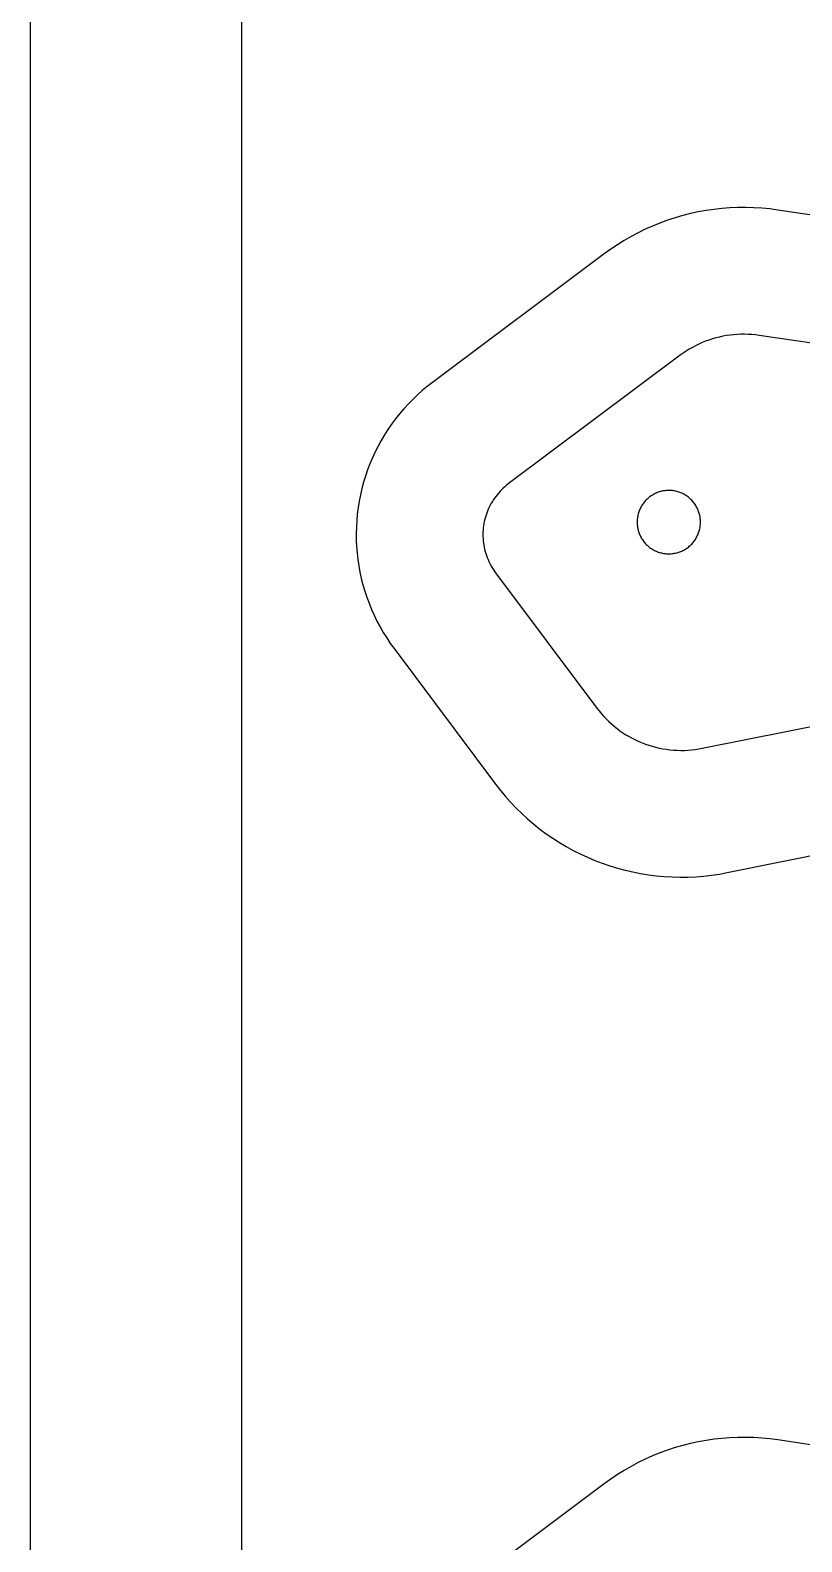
# Model space of a CAD drawing. Header units: millimetres. Extents: x 586 to 986, y -25 to 475.
# Drawn here: x 586.2 to 622.7, y 47 to 118.5 of the extents above; entities that cross this region are included whole.
import ezdxf

# ---------------------------------------------------------------- set-up
doc = ezdxf.new("R2010")
doc.units = ezdxf.units.MM
doc.header["$MEASUREMENT"] = 0
for name, color, linetype, true_color in [('auxiliares', 4, 'Continuous', 0x00ffff), ('corte', 1, 'Continuous', 0xff0000), ('Default', 18, 'Continuous', 0x000000)]:
    doc.layers.add(name, color=color, linetype=linetype, true_color=true_color)

msp = doc.modelspace()

# ---------------------------------------------------------------- linework, layer by layer
at = {"layer": 'auxiliares'}
for p, q in [((596.192, 464.805), (596.192, -15.195)), ((616.362, 109.521), (616.007, 109.391)), ((616.721, 109.639), (616.362, 109.521)), ((617.084, 109.744), (616.721, 109.639)), ((617.451, 109.836), (617.084, 109.744)), ((617.82, 109.916), (617.451, 109.836)), ((618.192, 109.983), (617.82, 109.916)), ((618.566, 110.038), (618.192, 109.983)), ((618.942, 110.079), (618.566, 110.038)), ((619.319, 110.108), (618.942, 110.079)), ((619.696, 110.123), (619.319, 110.108)), ((620.074, 110.126), (619.696, 110.123)), ((620.452, 110.115), (620.074, 110.126)), ((620.829, 110.092), (620.452, 110.115)), ((621.206, 110.056), (620.829, 110.092)), ((621.58, 110.006), (621.206, 110.056)), ((646.576, 106.284), (621.58, 110.006)), ((614.971, 108.93), (614.638, 108.753)), ((615.311, 109.096), (614.971, 108.93)), ((615.656, 109.25), (615.311, 109.096)), ((616.007, 109.391), (615.656, 109.25)), ((613.675, 108.154), (613.369, 107.933)), ((613.989, 108.365), (613.675, 108.154)), ((614.31, 108.564), (613.989, 108.365)), ((614.638, 108.753), (614.31, 108.564)), ((613.369, 107.933), (605.231, 101.842)), ((604.988, 101.654), (604.752, 101.457)), ((605.231, 101.842), (604.988, 101.654)), ((604.3, 101.041), (604.086, 100.821)), ((604.523, 101.253), (604.3, 101.041)), ((604.752, 101.457), (604.523, 101.253)), ((603.679, 100.36), (603.487, 100.12)), ((603.878, 100.594), (603.679, 100.36)), ((604.086, 100.821), (603.878, 100.594)), ((603.13, 99.62), (602.964, 99.361)), ((603.304, 99.873), (603.13, 99.62)), ((603.487, 100.12), (603.304, 99.873)), ((602.66, 98.827), (602.521, 98.553)), ((602.807, 99.097), (602.66, 98.827)), ((602.964, 99.361), (602.807, 99.097)), ((602.392, 98.274), (602.273, 97.991)), ((602.521, 98.553), (602.392, 98.274)), ((602.063, 97.413), (601.974, 97.119)), ((602.163, 97.704), (602.063, 97.413)), ((602.273, 97.991), (602.163, 97.704)), ((601.894, 96.822), (601.824, 96.523)), ((601.974, 97.119), (601.894, 96.822)), ((601.716, 95.918), (601.677, 95.613)), ((601.765, 96.222), (601.716, 95.918)), ((601.824, 96.523), (601.765, 96.222)), ((601.649, 95.307), (601.632, 95)), ((601.677, 95.613), (601.649, 95.307)), ((601.632, 95), (601.625, 94.693)), ((601.625, 94.693), (601.628, 94.386)), ((601.628, 94.386), (601.642, 94.079)), ((601.642, 94.079), (601.666, 93.773)), ((601.666, 93.773), (601.701, 93.467)), ((601.701, 93.467), (601.746, 93.163)), ((601.746, 93.163), (601.801, 92.861)), ((601.801, 92.861), (601.867, 92.561)), ((601.867, 92.561), (601.943, 92.263)), ((601.943, 92.263), (602.029, 91.968)), ((602.029, 91.968), (602.125, 91.676)), ((602.125, 91.676), (602.231, 91.388)), ((602.231, 91.388), (602.347, 91.103)), ((602.347, 91.103), (602.473, 90.822)), ((602.473, 90.822), (602.608, 90.546)), ((602.608, 90.546), (602.752, 90.275)), ((602.752, 90.275), (602.905, 90.009)), ((602.905, 90.009), (603.068, 89.748)), ((603.068, 89.748), (603.239, 89.493)), ((603.239, 89.493), (603.419, 89.244)), ((603.419, 89.244), (608.217, 82.834)), ((619.192, 78.642), (646.632, 84.162)), ((608.217, 82.834), (608.447, 82.538)), ((608.447, 82.538), (608.687, 82.249)), ((608.687, 82.249), (608.937, 81.968)), ((608.937, 81.968), (609.196, 81.697)), ((609.196, 81.697), (609.464, 81.434)), ((609.464, 81.434), (609.742, 81.181)), ((609.742, 81.181), (610.027, 80.937)), ((610.027, 80.937), (610.321, 80.703)), ((610.321, 80.703), (610.623, 80.479)), ((610.623, 80.479), (610.932, 80.266)), ((610.932, 80.266), (611.248, 80.063)), ((611.248, 80.063), (611.571, 79.872)), ((611.571, 79.872), (611.901, 79.691)), ((611.901, 79.691), (612.236, 79.522)), ((612.236, 79.522), (612.577, 79.364)), ((612.577, 79.364), (612.923, 79.218)), ((612.923, 79.218), (613.274, 79.084)), ((613.274, 79.084), (613.629, 78.963)), ((613.629, 78.963), (613.988, 78.853)), ((613.988, 78.853), (614.351, 78.755)), ((614.351, 78.755), (614.717, 78.67)), ((614.717, 78.67), (615.085, 78.598)), ((615.085, 78.598), (615.456, 78.538)), ((615.456, 78.538), (615.829, 78.491)), ((615.829, 78.491), (616.203, 78.456)), ((616.203, 78.456), (616.578, 78.435)), ((616.578, 78.435), (616.953, 78.426)), ((616.953, 78.426), (617.329, 78.43)), ((617.329, 78.43), (617.704, 78.447)), ((617.704, 78.447), (618.078, 78.477)), ((618.078, 78.477), (618.451, 78.519)), ((618.451, 78.519), (618.823, 78.574)), ((618.823, 78.574), (619.192, 78.642)), ((617.084, 51.523), (616.721, 51.418)), ((617.451, 51.615), (617.084, 51.523)), ((617.82, 51.695), (617.451, 51.615)), ((618.192, 51.762), (617.82, 51.695)), ((618.566, 51.817), (618.192, 51.762)), ((618.942, 51.858), (618.566, 51.817)), ((619.319, 51.887), (618.942, 51.858)), ((619.696, 51.902), (619.319, 51.887)), ((620.074, 51.905), (619.696, 51.902)), ((620.452, 51.894), (620.074, 51.905)), ((620.829, 51.871), (620.452, 51.894)), ((621.206, 51.835), (620.829, 51.871)), ((621.58, 51.785), (621.206, 51.835)), ((646.576, 48.063), (621.58, 51.785)), ((615.311, 50.875), (614.971, 50.709)), ((615.656, 51.029), (615.311, 50.875)), ((616.007, 51.17), (615.656, 51.029)), ((616.362, 51.3), (616.007, 51.17)), ((616.721, 51.418), (616.362, 51.3)), ((613.989, 50.144), (613.675, 49.933)), ((614.31, 50.343), (613.989, 50.144)), ((614.638, 50.532), (614.31, 50.343)), ((614.971, 50.709), (614.638, 50.532)), ((613.369, 49.712), (605.231, 43.621)), ((613.675, 49.933), (613.369, 49.712))]:
    msp.add_line(p, q, dxfattribs=at)
at = {"layer": 'corte', "linetype": 'Continuous', "lineweight": 25}
for p, q in [((618.163, 103.792), (618.004, 103.728)), ((618.325, 103.851), (618.163, 103.792)), ((618.488, 103.905), (618.325, 103.851)), ((618.653, 103.952), (618.488, 103.905)), ((618.819, 103.995), (618.653, 103.952)), ((618.987, 104.031), (618.819, 103.995)), ((619.156, 104.061), (618.987, 104.031)), ((619.327, 104.086), (619.156, 104.061)), ((619.497, 104.105), (619.327, 104.086)), ((619.669, 104.118), (619.497, 104.105)), ((619.84, 104.125), (619.669, 104.118)), ((620.012, 104.126), (619.84, 104.125)), ((620.184, 104.121), (620.012, 104.126)), ((620.355, 104.111), (620.184, 104.121)), ((620.526, 104.094), (620.355, 104.111)), ((620.697, 104.072), (620.526, 104.094)), ((645.693, 100.35), (620.697, 104.072)), ((616.964, 103.129), (608.827, 97.039)), ((617.103, 103.23), (616.964, 103.129)), ((617.246, 103.326), (617.103, 103.23)), ((617.392, 103.416), (617.246, 103.326)), ((617.541, 103.502), (617.392, 103.416)), ((617.693, 103.583), (617.541, 103.502)), ((617.847, 103.658), (617.693, 103.583)), ((618.004, 103.728), (617.847, 103.658)), ((608.376, 96.623), (608.309, 96.545)), ((608.445, 96.698), (608.376, 96.623)), ((608.516, 96.771), (608.445, 96.698)), ((608.59, 96.842), (608.516, 96.771)), ((608.667, 96.91), (608.59, 96.842)), ((608.746, 96.976), (608.667, 96.91)), ((608.827, 97.039), (608.746, 96.976)), ((615.829, 96.608), (615.782, 96.586)), ((615.878, 96.628), (615.829, 96.608)), ((615.926, 96.646), (615.878, 96.628)), ((615.976, 96.662), (615.926, 96.646)), ((616.026, 96.677), (615.976, 96.662)), ((616.076, 96.69), (616.026, 96.677)), ((616.127, 96.701), (616.076, 96.69)), ((616.178, 96.711), (616.127, 96.701)), ((616.23, 96.718), (616.178, 96.711)), ((616.281, 96.724), (616.23, 96.718)), ((616.333, 96.728), (616.281, 96.724)), ((616.385, 96.731), (616.333, 96.728)), ((616.437, 96.731), (616.385, 96.731)), ((616.49, 96.73), (616.437, 96.731)), ((616.541, 96.727), (616.49, 96.73)), ((616.593, 96.722), (616.541, 96.727)), ((616.645, 96.715), (616.593, 96.722)), ((616.696, 96.706), (616.645, 96.715)), ((616.747, 96.696), (616.696, 96.706)), ((616.798, 96.684), (616.747, 96.696)), ((616.848, 96.67), (616.798, 96.684)), ((616.898, 96.655), (616.848, 96.67)), ((616.947, 96.637), (616.898, 96.655)), ((616.995, 96.618), (616.947, 96.637)), ((617.043, 96.598), (616.995, 96.618)), ((607.923, 95.942), (607.88, 95.849)), ((607.969, 96.034), (607.923, 95.942)), ((608.019, 96.123), (607.969, 96.034)), ((608.071, 96.212), (608.019, 96.123)), ((608.126, 96.298), (608.071, 96.212)), ((608.184, 96.382), (608.126, 96.298)), ((608.245, 96.464), (608.184, 96.382)), ((608.309, 96.545), (608.245, 96.464)), ((615.086, 95.908), (615.064, 95.861)), ((615.111, 95.954), (615.086, 95.908)), ((615.137, 95.999), (615.111, 95.954)), ((615.164, 96.044), (615.137, 95.999)), ((615.193, 96.087), (615.164, 96.044)), ((615.223, 96.129), (615.193, 96.087)), ((615.255, 96.17), (615.223, 96.129)), ((615.289, 96.21), (615.255, 96.17)), ((615.323, 96.249), (615.289, 96.21)), ((615.359, 96.287), (615.323, 96.249)), ((615.397, 96.323), (615.359, 96.287)), ((615.435, 96.358), (615.397, 96.323)), ((615.475, 96.392), (615.435, 96.358)), ((615.516, 96.424), (615.475, 96.392)), ((615.558, 96.455), (615.516, 96.424)), ((615.601, 96.484), (615.558, 96.455)), ((615.645, 96.512), (615.601, 96.484)), ((615.69, 96.539), (615.645, 96.512)), ((615.735, 96.563), (615.69, 96.539)), ((615.782, 96.586), (615.735, 96.563)), ((617.09, 96.576), (617.043, 96.598)), ((617.137, 96.552), (617.09, 96.576)), ((617.182, 96.526), (617.137, 96.552)), ((617.227, 96.499), (617.182, 96.526)), ((617.27, 96.47), (617.227, 96.499)), ((617.313, 96.44), (617.27, 96.47)), ((617.354, 96.409), (617.313, 96.44)), ((617.394, 96.376), (617.354, 96.409)), ((617.433, 96.342), (617.394, 96.376)), ((617.471, 96.306), (617.433, 96.342)), ((617.508, 96.269), (617.471, 96.306)), ((617.543, 96.231), (617.508, 96.269)), ((617.577, 96.191), (617.543, 96.231)), ((617.61, 96.151), (617.577, 96.191)), ((617.641, 96.109), (617.61, 96.151)), ((617.671, 96.066), (617.641, 96.109)), ((617.699, 96.023), (617.671, 96.066)), ((617.726, 95.978), (617.699, 96.023)), ((617.751, 95.932), (617.726, 95.978)), ((617.775, 95.886), (617.751, 95.932)), ((617.796, 95.839), (617.775, 95.886)), ((607.691, 95.266), (607.671, 95.165)), ((607.714, 95.365), (607.691, 95.266)), ((607.741, 95.464), (607.714, 95.365)), ((607.771, 95.562), (607.741, 95.464)), ((607.804, 95.659), (607.771, 95.562)), ((607.84, 95.755), (607.804, 95.659)), ((607.88, 95.849), (607.84, 95.755)), ((614.927, 95.309), (614.925, 95.257)), ((614.925, 95.257), (614.925, 95.205)), ((614.925, 95.205), (614.927, 95.153)), ((614.931, 95.361), (614.927, 95.309)), ((614.936, 95.412), (614.931, 95.361)), ((614.943, 95.464), (614.936, 95.412)), ((614.952, 95.515), (614.943, 95.464)), ((614.963, 95.566), (614.952, 95.515)), ((614.975, 95.617), (614.963, 95.566)), ((614.99, 95.667), (614.975, 95.617)), ((615.006, 95.716), (614.99, 95.667)), ((615.023, 95.765), (615.006, 95.716)), ((615.043, 95.814), (615.023, 95.765)), ((615.064, 95.861), (615.043, 95.814)), ((617.817, 95.791), (617.796, 95.839)), ((617.835, 95.742), (617.817, 95.791)), ((617.852, 95.693), (617.835, 95.742)), ((617.867, 95.643), (617.852, 95.693)), ((617.881, 95.593), (617.867, 95.643)), ((617.892, 95.542), (617.881, 95.593)), ((617.902, 95.491), (617.892, 95.542)), ((617.91, 95.439), (617.902, 95.491)), ((617.917, 95.388), (617.91, 95.439)), ((617.921, 95.336), (617.917, 95.388)), ((617.924, 95.284), (617.921, 95.336)), ((617.921, 95.128), (617.924, 95.18)), ((617.925, 95.232), (617.924, 95.284)), ((617.924, 95.18), (617.925, 95.232)), ((607.627, 94.758), (607.624, 94.656)), ((607.624, 94.656), (607.626, 94.553)), ((607.626, 94.553), (607.63, 94.451)), ((607.633, 94.86), (607.627, 94.758)), ((607.642, 94.962), (607.633, 94.86)), ((607.655, 95.064), (607.642, 94.962)), ((607.671, 95.165), (607.655, 95.064)), ((614.927, 95.153), (614.931, 95.101)), ((614.931, 95.101), (614.936, 95.049)), ((614.936, 95.049), (614.943, 94.997)), ((614.943, 94.997), (614.952, 94.946)), ((614.952, 94.946), (614.963, 94.895)), ((614.963, 94.895), (614.976, 94.845)), ((614.976, 94.845), (614.99, 94.795)), ((614.99, 94.795), (615.006, 94.745)), ((615.006, 94.745), (615.024, 94.696)), ((615.024, 94.696), (615.043, 94.648)), ((615.043, 94.648), (615.064, 94.6)), ((615.064, 94.6), (615.087, 94.553)), ((615.087, 94.553), (615.111, 94.507)), ((615.111, 94.507), (615.137, 94.462)), ((615.137, 94.462), (615.165, 94.418)), ((617.7, 94.441), (617.726, 94.485)), ((617.726, 94.485), (617.751, 94.531)), ((617.751, 94.531), (617.775, 94.577)), ((617.775, 94.577), (617.797, 94.625)), ((617.797, 94.625), (617.817, 94.673)), ((617.817, 94.673), (617.836, 94.721)), ((617.836, 94.721), (617.852, 94.771)), ((617.852, 94.771), (617.868, 94.82)), ((617.868, 94.82), (617.881, 94.871)), ((617.881, 94.871), (617.893, 94.922)), ((617.893, 94.922), (617.902, 94.973)), ((617.902, 94.973), (617.911, 95.024)), ((617.911, 95.024), (617.917, 95.076)), ((617.917, 95.076), (617.921, 95.128)), ((607.63, 94.451), (607.638, 94.349)), ((607.638, 94.349), (607.65, 94.247)), ((607.65, 94.247), (607.665, 94.146)), ((607.665, 94.146), (607.683, 94.045)), ((607.683, 94.045), (607.705, 93.945)), ((607.705, 93.945), (607.731, 93.846)), ((607.731, 93.846), (607.759, 93.747)), ((607.759, 93.747), (607.791, 93.65)), ((615.165, 94.418), (615.194, 94.375)), ((615.194, 94.375), (615.224, 94.332)), ((615.224, 94.332), (615.256, 94.291)), ((615.256, 94.291), (615.289, 94.251)), ((615.289, 94.251), (615.324, 94.212)), ((615.324, 94.212), (615.36, 94.175)), ((615.36, 94.175), (615.397, 94.138)), ((615.397, 94.138), (615.436, 94.103)), ((615.436, 94.103), (615.476, 94.07)), ((615.476, 94.07), (615.517, 94.038)), ((615.517, 94.038), (615.558, 94.007)), ((615.558, 94.007), (615.601, 93.977)), ((615.601, 93.977), (615.646, 93.95)), ((615.646, 93.95), (615.69, 93.923)), ((615.69, 93.923), (615.736, 93.899)), ((615.736, 93.899), (615.783, 93.876)), ((615.783, 93.876), (615.83, 93.854)), ((615.83, 93.854), (615.879, 93.834)), ((615.879, 93.834), (615.927, 93.816)), ((615.927, 93.816), (615.977, 93.8)), ((615.977, 93.8), (616.027, 93.785)), ((616.027, 93.785), (616.077, 93.772)), ((616.077, 93.772), (616.128, 93.761)), ((616.128, 93.761), (616.179, 93.751)), ((616.179, 93.751), (616.231, 93.744)), ((616.231, 93.744), (616.282, 93.738)), ((616.542, 93.736), (616.594, 93.741)), ((616.594, 93.741), (616.646, 93.748)), ((616.646, 93.748), (616.697, 93.756)), ((616.697, 93.756), (616.748, 93.766)), ((616.748, 93.766), (616.799, 93.779)), ((616.799, 93.779), (616.849, 93.792)), ((616.849, 93.792), (616.899, 93.808)), ((616.899, 93.808), (616.948, 93.825)), ((616.948, 93.825), (616.996, 93.844)), ((616.996, 93.844), (617.044, 93.865)), ((617.044, 93.865), (617.091, 93.887)), ((617.091, 93.887), (617.137, 93.911)), ((617.137, 93.911), (617.183, 93.937)), ((617.183, 93.937), (617.227, 93.964)), ((617.227, 93.964), (617.271, 93.992)), ((617.271, 93.992), (617.313, 94.023)), ((617.313, 94.023), (617.355, 94.054)), ((617.355, 94.054), (617.395, 94.087)), ((617.395, 94.087), (617.434, 94.121)), ((617.434, 94.121), (617.472, 94.157)), ((617.472, 94.157), (617.509, 94.194)), ((617.509, 94.194), (617.544, 94.232)), ((617.544, 94.232), (617.578, 94.272)), ((617.578, 94.272), (617.611, 94.312)), ((617.611, 94.312), (617.642, 94.354)), ((617.642, 94.354), (617.672, 94.397)), ((617.672, 94.397), (617.7, 94.441)), ((607.791, 93.65), (607.827, 93.554)), ((607.827, 93.554), (607.865, 93.459)), ((607.865, 93.459), (607.907, 93.365)), ((607.907, 93.365), (607.952, 93.273)), ((607.952, 93.273), (608, 93.183)), ((608, 93.183), (608.051, 93.094)), ((608.051, 93.094), (608.106, 93.007)), ((616.282, 93.738), (616.334, 93.734)), ((616.334, 93.734), (616.386, 93.732)), ((616.386, 93.732), (616.438, 93.731)), ((616.438, 93.731), (616.491, 93.733)), ((616.491, 93.733), (616.542, 93.736)), ((608.106, 93.007), (608.163, 92.922)), ((608.163, 92.922), (608.223, 92.839)), ((608.223, 92.839), (613.02, 86.43)), ((618.009, 84.524), (645.449, 90.044)), ((613.02, 86.43), (613.125, 86.295)), ((613.125, 86.295), (613.234, 86.164)), ((613.234, 86.164), (613.347, 86.036)), ((613.347, 86.036), (613.465, 85.913)), ((613.465, 85.913), (613.587, 85.793)), ((613.587, 85.793), (613.713, 85.678)), ((613.713, 85.678), (613.843, 85.567)), ((613.843, 85.567), (613.977, 85.461)), ((613.977, 85.461), (614.114, 85.359)), ((614.114, 85.359), (614.254, 85.262)), ((614.254, 85.262), (614.398, 85.17)), ((614.398, 85.17), (614.545, 85.083)), ((614.545, 85.083), (614.695, 85.001)), ((614.695, 85.001), (614.847, 84.924)), ((614.847, 84.924), (615.002, 84.852)), ((615.002, 84.852), (615.159, 84.786)), ((615.159, 84.786), (615.319, 84.725)), ((615.319, 84.725), (615.48, 84.67)), ((615.48, 84.67), (615.643, 84.62)), ((615.643, 84.62), (615.808, 84.576)), ((615.808, 84.576), (615.975, 84.537)), ((615.975, 84.537), (616.142, 84.504)), ((616.142, 84.504), (616.311, 84.477)), ((616.311, 84.477), (616.48, 84.455)), ((616.48, 84.455), (616.65, 84.44)), ((616.65, 84.44), (616.821, 84.43)), ((617.332, 84.435), (617.503, 84.449)), ((617.503, 84.449), (617.672, 84.468)), ((617.672, 84.468), (617.841, 84.493)), ((617.841, 84.493), (618.009, 84.524)), ((616.821, 84.43), (616.991, 84.426)), ((616.991, 84.426), (617.162, 84.428)), ((617.162, 84.428), (617.332, 84.435))]:
    msp.add_line(p, q, dxfattribs=at)
at = {"layer": 'Default'}
msp.add_line((586.192, 474.805), (586.192, -25.195), dxfattribs=at)

doc.saveas('drawing.dxf')
